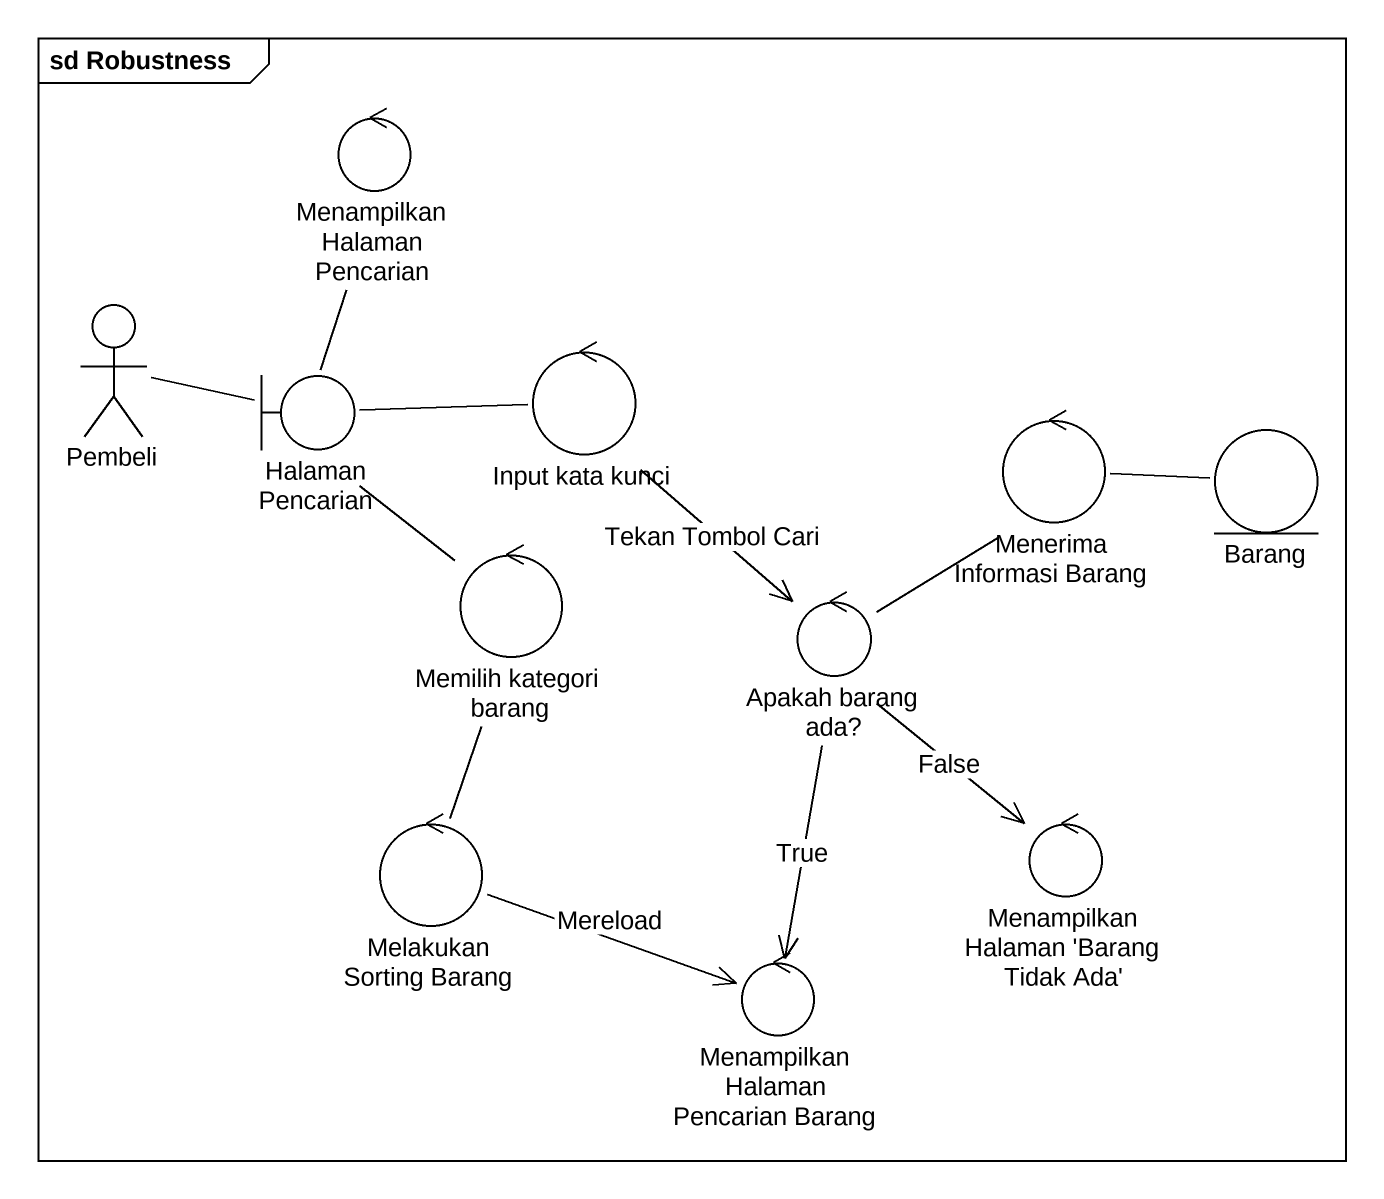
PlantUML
@startuml
mainframe sd Robustness
control "Menampilkan Halaman Pencarian" as Menampilkan_Halaman
actor Pembeli
boundary "Halaman Pencarian" as Halaman_Pencarian
control "Input kata kunci" as Input_kata_kunci
control "Menerima Informasi Barang" as Menerima_Informasi_Barang
entity Barang
control "Memilih kategori barang" as Memilih_kategori_barang
control "Apakah barang ada?" as Apakah_barang_ada
control "Melakukan Sorting Barang" as Melakukan_Sorting_Barang
control "Menampilkan Halaman 'Barang Tidak Ada'" as Menampilkan_Halaman_Barang
control "Menampilkan Halaman Pencarian Barang" as Menampilkan_Halaman_2
Menampilkan_Halaman -- Halaman_Pencarian
Halaman_Pencarian -left- Pembeli
Halaman_Pencarian -right- Input_kata_kunci
Input_kata_kunci --> Apakah_barang_ada : Tekan Tombol Cari
Menerima_Informasi_Barang -right- Barang
Menerima_Informasi_Barang -- Apakah_barang_ada
Memilih_kategori_barang -up- Halaman_Pencarian
Memilih_kategori_barang -- Melakukan_Sorting_Barang
Apakah_barang_ada --> Menampilkan_Halaman_Barang : False
Apakah_barang_ada --> Menampilkan_Halaman_2 : True
Melakukan_Sorting_Barang -right-> Menampilkan_Halaman_2 : Mereload
@enduml
